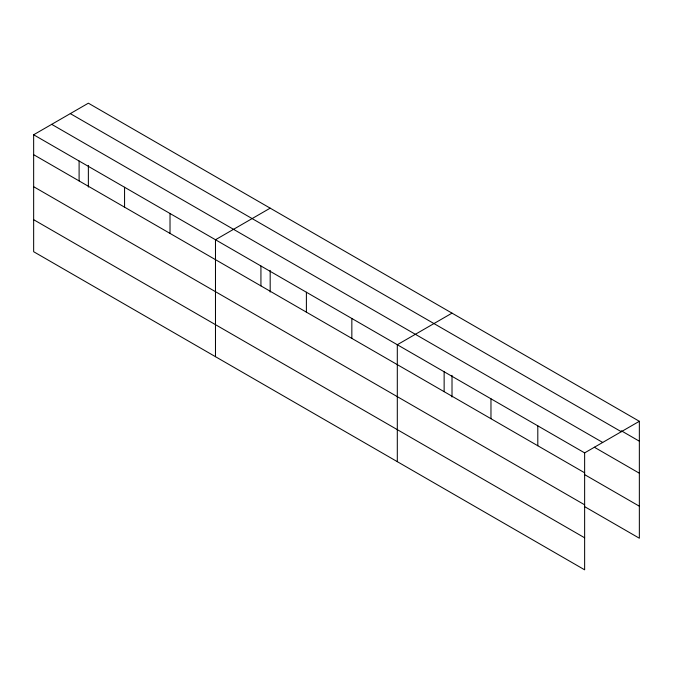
<?xml version="1.0" encoding="UTF-8"?>
<svg xmlns="http://www.w3.org/2000/svg" width="673" height="673" viewBox="0 0 673 673"><rect width="100%" height="100%" fill="white"/><g stroke="black" fill="none" stroke-linecap="round" stroke-linejoin="round"><path stroke-width="1.01" d="M33.65 134.768L584.635 452.879L584.635 569.812L33.65 251.71L33.65 134.768L88.365 103.188L639.35 421.29L639.35 538.232L584.408 506.508M270.184 208.159L215.478 239.748L215.478 356.682M452.012 313.138L397.306 344.727L397.306 461.661M584.635 452.879L639.35 421.29M621.339 430.796L639.35 441.202M70.303 113.611L621.297 431.721M51.703 124.345L602.697 442.455M594.318 447.217L639.35 473.22M33.65 154.681L584.635 472.791M584.408 474.49L639.35 506.205M33.65 186.699L584.635 504.809M33.65 219.684L584.635 537.794M537.803 425.841L537.803 445.745M490.97 398.803L490.97 418.707M452.012 375.374L452.012 397.02M444.138 371.765L444.138 391.669M351.844 318.48L351.844 338.384M306.392 292.233L306.392 312.137M270.184 270.395L270.184 292.048M260.931 265.995L260.931 285.899M170.017 213.501L170.017 233.413M124.564 187.262L124.564 207.166M88.365 165.415L88.365 187.069M79.103 161.015L79.103 180.919"/></g></svg>
